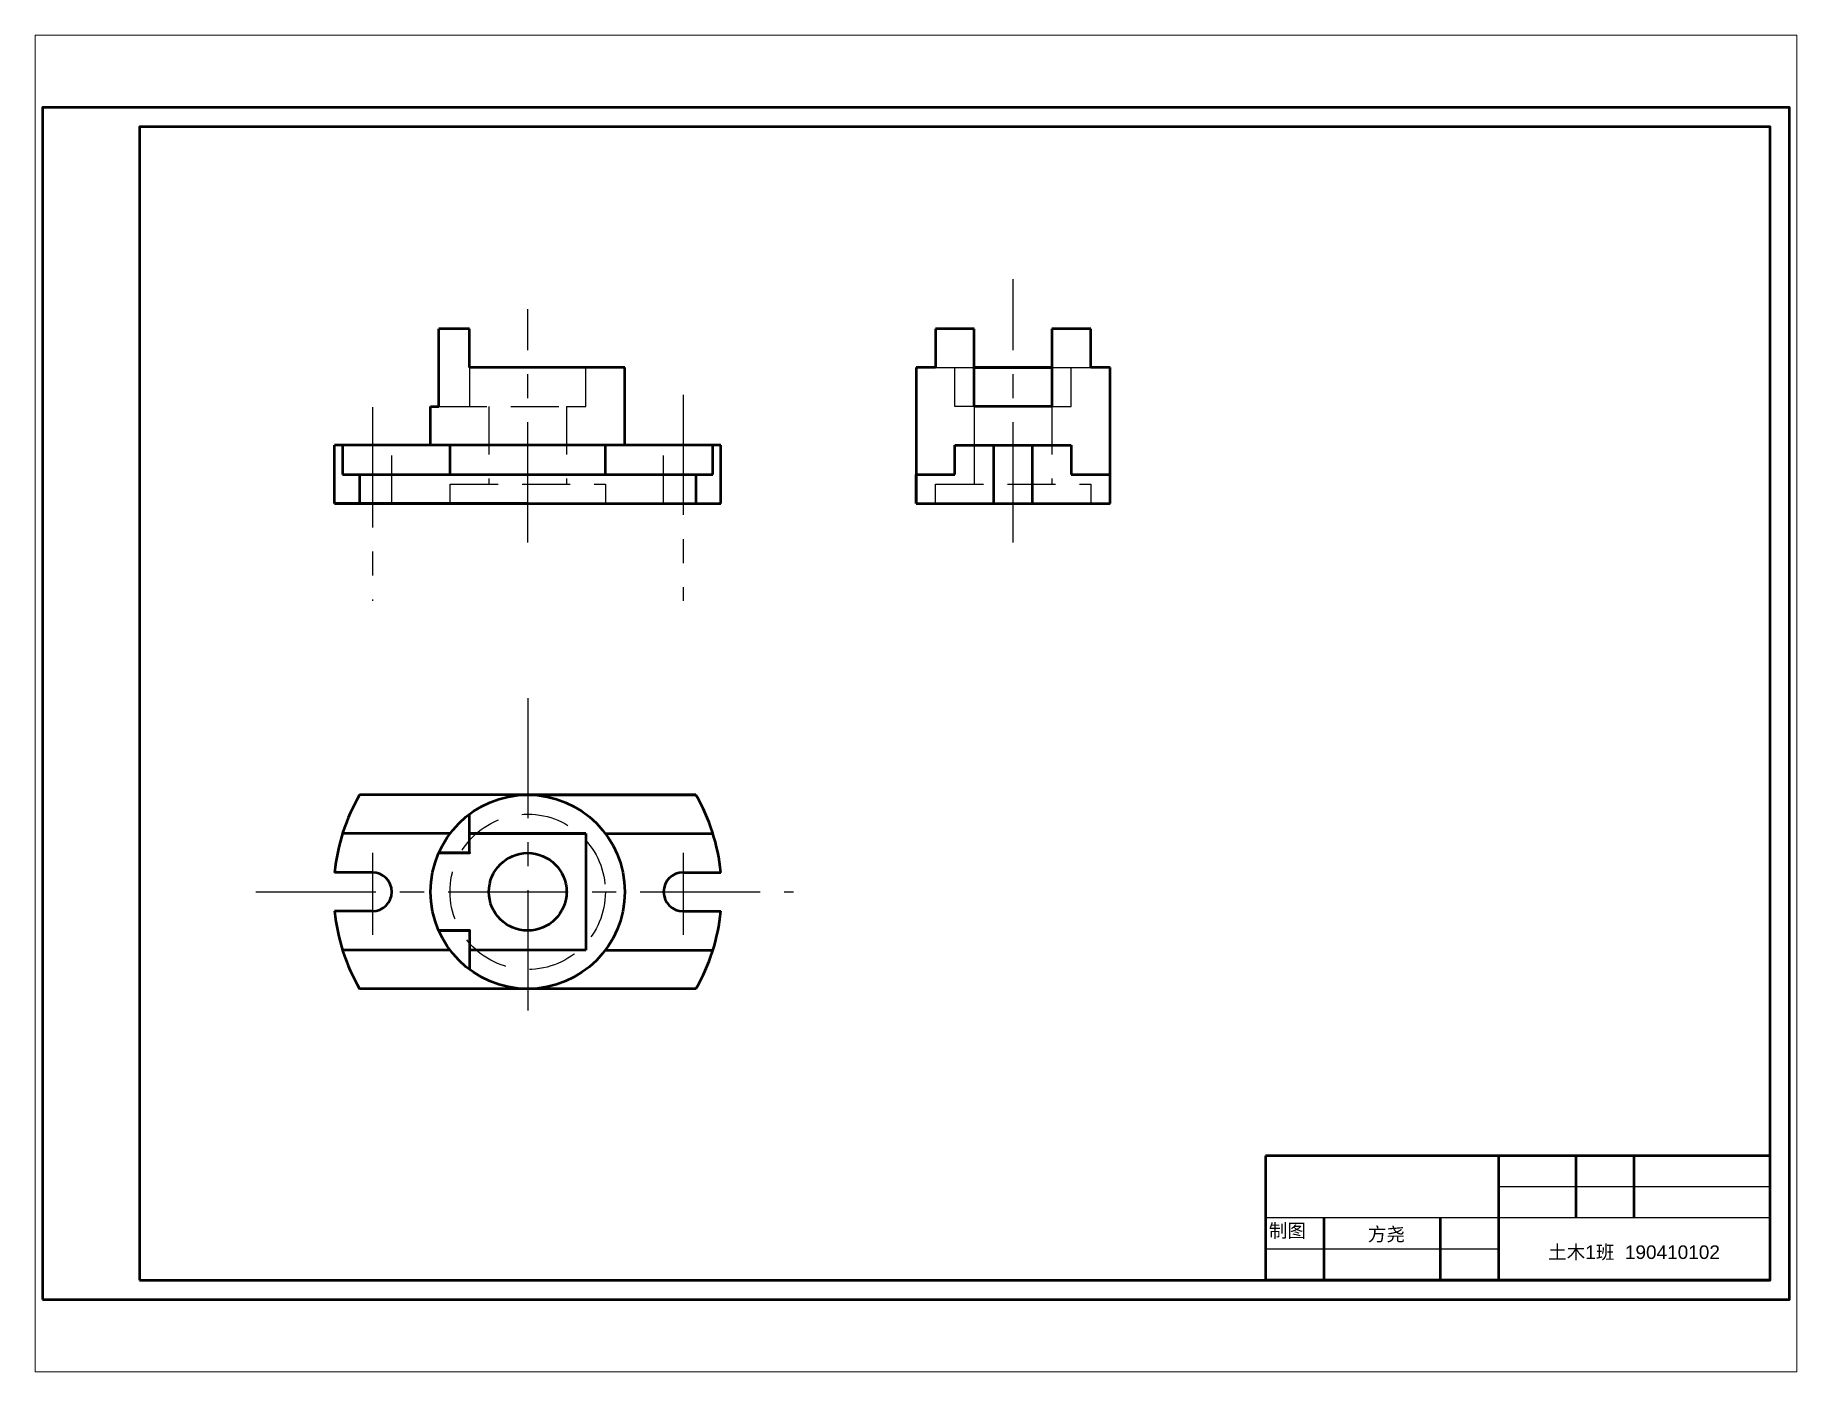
# Paper-space layout '布局1' of a CAD drawing. Header units: millimetres. Extents: x 26 to 231, y 20 to 176.
# The model-space entities are those that its viewports show. They can reach past a viewport. Long polylines and large blocks are cut down to what shows.
import ezdxf

# ---------------------------------------------------------------- set-up
doc = ezdxf.new("R2010")
doc.units = ezdxf.units.MM
doc.linetypes.add('CENTERX2', pattern=[101.6, 63.5, -12.7, 12.7, -12.7])
doc.linetypes.add('DASHEDX2', pattern=[38.1, 25.4, -12.7])
for name, color, linetype, lineweight in [('点画线', 7, 'CENTERX2', 25), ('粗实线', 7, 'Continuous', 50), ('细实线', 7, 'Continuous', 25), ('细虚线', 7, 'DASHEDX2', 25)]:
    doc.layers.add(name, color=color, linetype=linetype, lineweight=lineweight)
doc.styles.get("Standard").update_dxf_attribs({"font": 'arial.ttf'})

msp = doc.modelspace()

# ---------------------------------------------------------------- linework, layer by layer
at = {"layer": '点画线', "ltscale": 0.1}
for p, q in [((275, 240), (275, 307.77)), ((150, 240), (150, 300.04)), ((190, 277.97), (190, 224.97)), ((110, 274.79), (110, 224.97)), ((150, 199.86), (150, 114.18)), ((110, 160), (110, 138.95)), ((190, 160), (190, 138.95)), ((80, 150), (218.48, 150))]:
    msp.add_line(p, q, dxfattribs=at)
at = {"layer": '粗实线', "ltscale": 0.1}
for p, q in [((127.09, 275), (127.09, 295)), ((135, 295), (127.09, 295)), ((135, 285), (135, 295)), ((265, 295, 250), (255, 295, 250)), ((255, 295, 250), (255, 285, 250)), ((265, 285, 250), (265, 295, 250)), ((295, 295, 250), (285, 295, 250)), ((285, 295, 250), (285, 275, 250)), ((295, 285, 250), (295, 295, 250)), ((175, 285), (135, 285)), ((175, 265), (175, 285)), ((255, 285, 250), (250, 285, 250)), ((250, 285, 250), (250, 250, 250)), ((265, 275, 250), (265, 285, 250)), ((265, 285, 250), (285, 285, 250)), ((285, 285, 250), (265, 285, 250)), ((300, 285, 250), (295, 285, 250)), ((300, 250, 250), (300, 285, 250)), ((125, 265), (125, 275)), ((125, 275), (125, 275)), ((125, 275), (127.09, 275)), ((285, 275, 250), (265, 275, 250)), ((100.25, 250), (100.25, 265)), ((199.75, 265), (100.25, 265)), ((102.3, 265), (102.3, 257.5)), ((130, 257.5), (130, 265)), ((170, 257.5), (170, 265)), ((197.7, 257.5), (197.7, 265)), ((199.75, 250), (199.75, 265)), ((260, 257.5, 250), (260, 265, 250)), ((260, 265, 250), (290, 265, 250)), ((260, 265, 250), (270, 265, 250)), ((270, 265, 250), (270, 250, 250)), ((280, 250, 250), (280, 265, 250)), ((290, 265, 250), (290, 257.5, 250)), ((102.3, 257.5), (197.7, 257.5)), ((106.7, 257.5), (106.7, 250)), ((193.3, 257.5), (193.3, 250)), ((250, 250, 250), (250, 257.5, 250)), ((250, 257.5, 250), (260, 257.5, 250)), ((290, 257.5, 250), (300, 257.5, 250)), ((150, 250), (100.25, 250)), ((100.25, 250), (199.75, 250)), ((250, 250, 250), (300, 250, 250)), ((270, 250, 250), (280, 250, 250)), ((135, 160), (135, 170)), ((130, 165), (102.3, 165)), ((165, 165), (135, 165)), ((135, 165), (165, 165)), ((165, 165), (165, 135)), ((170, 165), (197.7, 165)), ((135, 160), (127.09, 160)), ((127.09, 160), (135, 160)), ((110, 155), (100.25, 155)), ((190, 155), (199.75, 155)), ((110, 145), (100.25, 145)), ((190, 145), (199.75, 145)), ((135, 140), (127.09, 140)), ((127.09, 140), (135, 140)), ((135, 140), (135, 130)), ((130, 135), (102.3, 135)), ((165, 135), (135, 135)), ((170, 135), (197.7, 135))]:
    msp.add_line(p, q, dxfattribs=at)
at = {"layer": '粗实线'}
for p, q in [((193.3, 175), (106.7, 175)), ((150, 175), (193.3, 175)), ((193.3, 125), (106.7, 125)), ((470, 82), (340, 82)), ((340, 82), (340, 50)), ((400, 82), (400, 50)), ((420, 66), (420, 82)), ((435, 66), (435, 82)), ((470, 50), (470, 82)), ((355, 65.82), (355, 50)), ((385, 66), (385, 50)), ((470, 50), (340, 50)), ((340, 50), (470, 50))]:
    msp.add_line(p, q, dxfattribs=at)
for points in [[(25, 45), (475, 45), (475, 352), (25, 352)], [(50, 50), (470, 50), (470, 347), (50, 347)]]:
    msp.add_lwpolyline(points, close=True, dxfattribs=at)
for radius in [25, 10]:
    msp.add_circle((150, 150), radius, dxfattribs=at)
for start, end in [(150, 174.2616), (5.7574, 30), (185.7392, 210), (330, 354.2608)]:
    msp.add_arc((150, 150), 50, start, end, dxfattribs=at)
at = {"layer": '粗实线', "ltscale": 0.1}
for centre, start, end in [((110, 150), 270, 90), ((190, 150), 90, 270)]:
    msp.add_arc(centre, 5, start, end, dxfattribs=at)
for p in [(135, 160), (135, 140)]:
    msp.add_point(p, dxfattribs=at)
at = {"layer": '细实线'}
for p, q in [((470, 74), (400, 74)), ((470, 66), (340, 66)), ((400, 58), (340, 58))]:
    msp.add_line(p, q, dxfattribs=at)
at = {"layer": '细虚线', "ltscale": 0.1}
for p, q in [((135, 285), (135, 275)), ((165, 275), (165, 285)), ((255, 285, 250), (265, 285, 250)), ((260, 275, 250), (260, 285, 250)), ((285, 285, 250), (295, 285, 250)), ((290, 275, 250), (290, 285, 250)), ((127.09, 275), (160, 275)), ((140, 275), (140, 255)), ((160, 275), (165, 275)), ((160, 275), (160, 255)), ((265, 275, 250), (260, 275, 250)), ((265, 275, 250), (265, 265, 250)), ((285, 275, 250), (290, 275, 250)), ((285, 275, 250), (285, 254.91, 250)), ((115, 250), (115, 265)), ((185, 250), (185, 265)), ((265, 265, 250), (265, 255.2, 250)), ((130, 250), (130, 255)), ((130, 255), (170, 255)), ((170, 255), (170, 250)), ((255, 250), (255, 255)), ((255, 255), (295, 255)), ((295, 255), (295, 250.02))]:
    msp.add_line(p, q, dxfattribs=at)
msp.add_circle((150, 150), 20, dxfattribs=at)

# ---------------------------------------------------------------- texts
for s, p in [('制图', (340.89, 60.99)), ('方尧', (366.38, 60.06)), ('土木1班  190410102', (412.82, 55.43))]:
    msp.add_text(s, height=3.5, dxfattribs=at).set_placement(p)

psp = doc.layouts.new('布局1')

# ---------------------------------------------------------------- viewports
at = {"layer": '点画线'}
psp.add_viewport(center=(128.5, 97.5), size=(205.6, 156), view_center_point=(250, 198.5), view_height=344.2337, dxfattribs=at)

doc.saveas('drawing.dxf')
